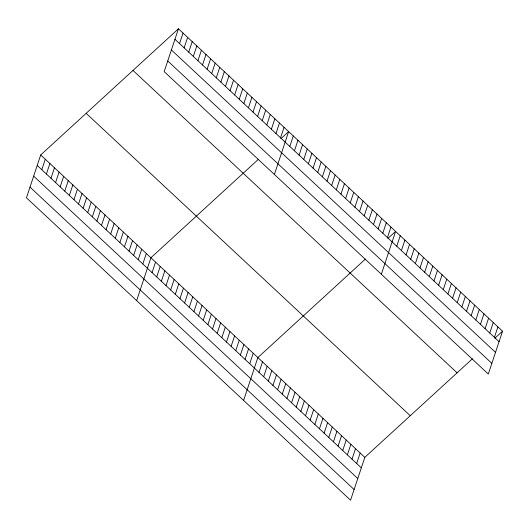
<?xml version="1.0" encoding="UTF-8"?>
<svg xmlns="http://www.w3.org/2000/svg" width="529" height="529" viewBox="0 0 529 529"><rect width="100%" height="100%" fill="white"/><g stroke="black" fill="none" stroke-linecap="round" stroke-linejoin="round"><path stroke-width="0.79" d="M178.445 28.797L164.188 71.64L488.3 374.049L502.55 331.2L178.445 28.797L40.7 154.951L26.45 197.8L350.555 500.203L364.812 457.36L472.443 358.774M41.804 169.73L45.296 159.236M46.393 174.015L49.885 163.521M50.989 178.299L54.474 167.805M55.578 182.578L59.069 172.09M60.167 186.863L63.659 176.375M64.763 191.148L68.254 180.66M69.352 195.432L72.843 184.938M73.948 199.717L77.432 189.223M78.537 204.002L82.028 193.508M83.126 208.287L86.617 197.793M87.721 212.572L91.206 202.078M92.31 216.85L95.802 206.363M96.9 221.135L100.391 210.648M101.495 225.42L104.987 214.933M106.084 229.705L109.576 219.211M110.673 233.99L114.165 223.496M179.543 43.57L183.034 33.082M115.269 238.275L118.76 227.781M184.138 47.855L187.63 37.367M119.858 242.56L123.35 232.066M188.727 52.14L192.219 41.646M124.454 246.845L127.939 236.351M193.316 56.424L196.808 45.93M129.043 251.123L132.534 240.635M197.912 60.709L201.404 50.215M133.632 255.408L137.123 244.92M202.501 64.994L205.993 54.5M138.228 259.693L141.712 249.205M207.097 69.279L210.582 58.785M142.817 263.978L146.308 253.484M211.686 73.557L215.177 63.07M136.647 300.617L150.897 257.768L258.536 159.189M216.275 77.842L219.766 67.355M152.061 272.6L155.546 262.113M220.871 82.127L224.356 71.64M156.71 276.938L160.201 266.451M225.46 86.412L228.951 75.918M161.358 281.276L164.85 270.788M230.049 90.697L233.54 80.203M166.007 285.62L169.498 275.126M234.645 94.982L238.136 84.488M170.662 289.958L174.147 279.464M239.234 99.267L242.725 88.773M175.311 294.296L178.802 283.802M243.829 103.552L247.314 93.058M179.959 298.634L183.451 288.14M248.418 107.83L251.91 97.343M184.608 302.972L188.099 292.484M253.007 112.115L256.499 101.628M189.263 307.309L192.748 296.822M257.603 116.4L261.088 105.912M193.912 311.654L197.403 301.16M262.192 120.685L265.684 110.191M198.56 315.992L202.052 305.498M266.781 124.97L270.273 114.476M203.209 320.329L206.7 309.835M271.377 129.255L274.868 118.76M207.864 324.667L211.349 314.173M275.966 133.539L279.457 123.045M212.513 329.005L216.004 318.518M280.555 137.824L284.047 127.33M217.161 333.343L220.653 322.855M274.386 174.458L288.642 131.615L280.965 138.644M221.81 337.687L225.301 327.193M289.799 146.447L293.291 135.953M226.465 342.025L229.95 331.531M294.448 150.785L297.939 140.291M231.113 346.363L234.605 335.869M299.103 155.123L302.588 144.629M235.762 350.701L239.253 340.207M303.752 159.46L307.243 148.973M240.411 355.038L243.902 344.551M308.4 163.798L311.892 153.311M245.066 359.376L248.551 348.889M313.049 168.143L316.54 157.649M249.714 363.721L253.206 353.227M317.704 172.48L321.189 161.986M243.604 400.407L257.854 357.564L365.486 258.985M322.353 176.818L325.844 166.324M259.012 372.396L262.503 361.902M327.001 181.156L330.493 170.662M263.667 376.734L267.152 366.24M331.65 185.494L335.141 175.006M268.315 381.072L271.807 370.584M336.305 189.832L339.79 179.344M272.964 385.41L276.455 374.922M340.954 194.169L344.445 183.682M277.613 389.754L281.104 379.26M345.602 198.514L349.094 188.02M282.268 394.092L285.753 383.598M350.251 202.852L353.742 192.358M286.916 398.43L290.408 387.936M354.906 207.189L358.391 196.695M291.565 402.767L295.056 392.273M359.555 211.527L363.046 201.033M296.214 407.105L299.705 396.618M364.203 215.865L367.695 205.378M300.869 411.443L304.354 400.956M368.852 220.203L372.343 209.715M305.517 415.787L309.009 405.293M373.507 224.547L376.992 214.053M310.166 420.125L313.657 409.631M378.156 228.885L381.647 218.391M314.815 424.463L318.306 413.969M382.804 233.223L386.296 222.729M319.47 428.801L322.954 418.307M387.453 237.561L390.944 227.067M324.118 433.139L327.61 422.651M381.343 274.253L395.593 231.411L387.922 238.44M328.767 437.476L332.258 426.989M396.757 246.236L400.248 235.749M333.415 441.821L336.907 431.327M401.405 250.581L404.897 240.087M338.071 446.159L341.555 435.665M406.054 254.918L409.545 244.424M342.719 450.496L346.211 440.002M410.702 259.256L414.194 248.762M347.368 454.834L350.859 444.34M415.358 263.594L418.849 253.1M352.016 459.172L355.508 448.685M420.006 267.932L423.498 257.444M356.672 463.51L360.156 453.022M424.655 272.27L428.146 261.782M429.303 276.614L432.795 266.12M433.959 280.952L437.45 270.458M438.607 285.29L442.099 274.796M443.256 289.627L446.747 279.133M447.904 293.965L451.396 283.478M452.56 298.303L456.051 287.816M457.208 302.648L460.699 292.153M461.857 306.985L465.348 296.491M466.505 311.323L469.997 300.829M471.16 315.661L474.652 305.167M475.809 319.999L479.3 309.511M480.458 324.337L483.949 313.849M485.106 328.681L488.598 318.187M489.761 333.019L493.253 322.525M494.41 337.357L497.901 326.862M494.873 338.229L502.55 331.2M174.954 39.285L499.059 341.694M171.403 49.964L495.508 352.374M167.746 60.967L491.851 363.37M132.991 70.43L457.096 372.833M86.154 113.318L410.266 415.728M40.7 154.951L364.812 457.36M37.215 165.445L361.32 467.854M33.658 176.117L357.769 478.527M30.001 187.121L354.106 489.53"/></g></svg>
